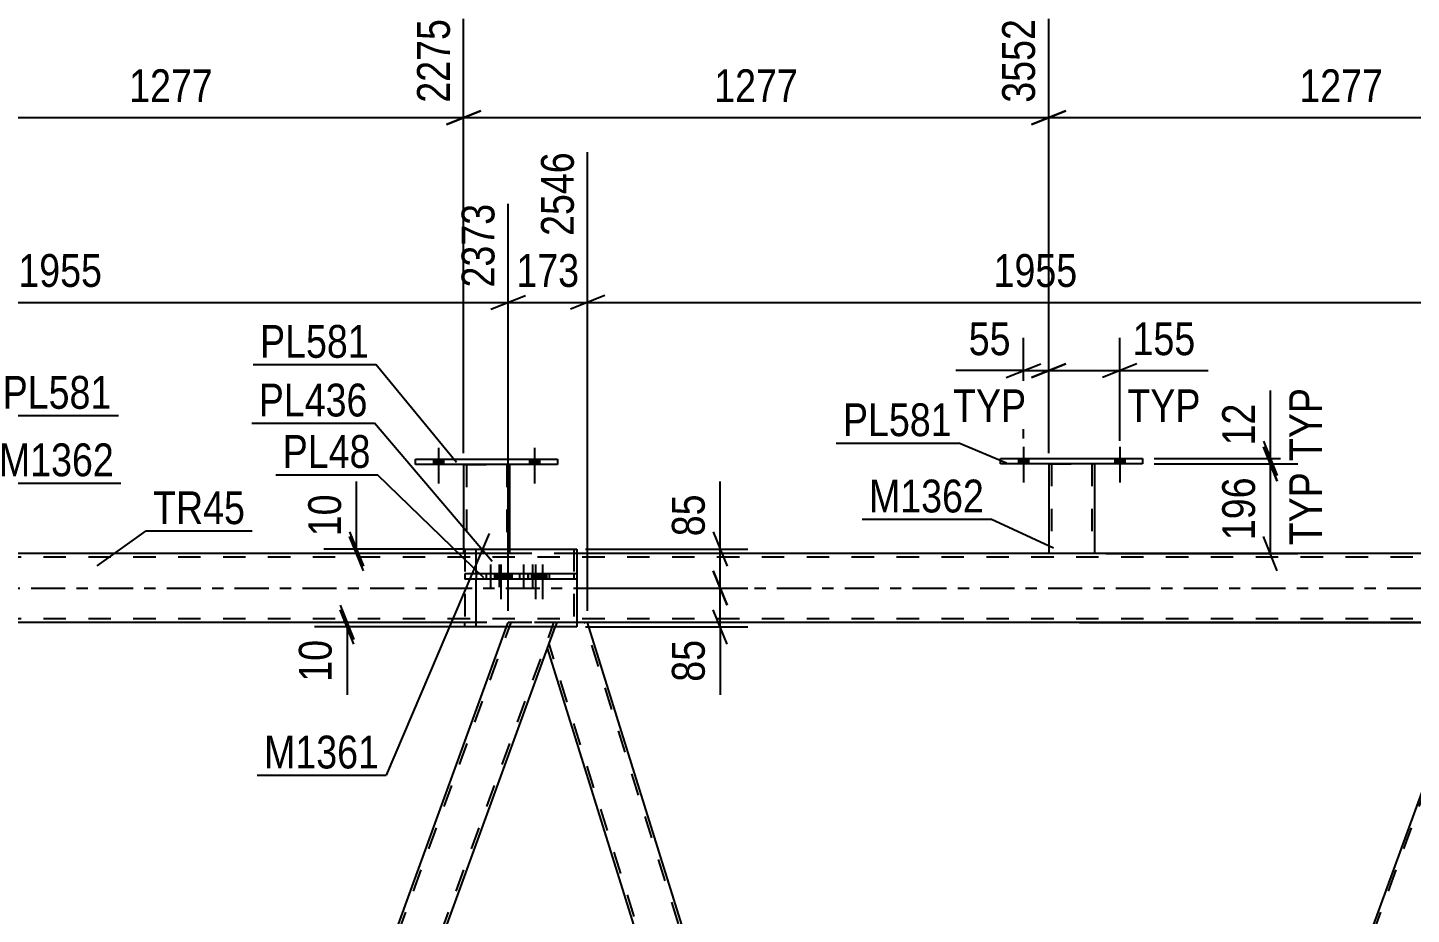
# Model space of a CAD drawing. Header units: millimetres. Extents: x -123 to 718, y -437 to 157.
# Drawn here: x 41.7 to 162.5, y -28.5 to 48.9 of the extents above; entities that cross this region are included whole.
import ezdxf

# ---------------------------------------------------------------- set-up
doc = ezdxf.new("R2010")
doc.units = ezdxf.units.MM
doc.linetypes.add('DXK_LINE_DOT2', pattern=[3.9198, 1.9599, -1.9599])
doc.linetypes.add('DXK_LINE_DOT3', pattern=[5.9187, 2.979, -0.9799, 0.9799, -0.9799])
doc.styles.add('Arial Narrow', font='ARIALN.TTF', dxfattribs={"height": 0.2})

# ---------------------------------------------------------------- blocks, each defined once
blk = doc.blocks.new('Part-232816598-5241 - 5056')
at = {"color": 2, "linetype": 'Continuous'}
for p, q in [((87.11, -5.25), (87.78, -3.4)), ((126.68, -118.75), (90.6, -3)), ((123.57, -122.22), (87.11, -5.25))]:
    blk.add_line(p, q, dxfattribs=at)
at = {"color": 7, "linetype": 'DXK_LINE_DOT2'}
for p, q in [((87.93, -3), (87.78, -3.4)), ((90.6, -3), (87.93, -3)), ((126.54, -119.12), (90.35, -3)), ((123.82, -122.22), (87.25, -4.88))]:
    blk.add_line(p, q, dxfattribs=at)
blk = doc.blocks.new('Part-232816598-5246 - 5056')
at = {"color": 7, "linetype": 'DXK_LINE_DOT2'}
blk.add_line((125.67, -122.22), (169.06, -3), dxfattribs=at)
at = {"color": 2, "linetype": 'Continuous'}
blk.add_line((168.81, -3), (126.68, -118.75), dxfattribs=at)
blk = doc.blocks.new('Part-232816598-5166 - 5056')
at = {"color": 7, "linetype": 'DXK_LINE_DOT2'}
for p, q in [((89.41, 1.24), (79.9, 1.24)), ((79.9, 1.24), (79.9, 0.76)), ((86.05, 1.24), (86.05, 0.76)), ((89.41, 1.24), (89.41, 0.76)), ((89.41, 0.76), (79.9, 0.76))]:
    blk.add_line(p, q, dxfattribs=at)
blk = doc.blocks.new('Part-232816598-5181 - 5056')
at = {"color": 2, "linetype": 'Continuous'}
for p, q in [((80.88, 1.24), (80.88, 0.76)), ((89.66, 1.24), (80.88, 1.24)), ((87.29, 0.76), (87.29, 1.24)), ((89.66, 1.24), (89.66, 0.76)), ((89.66, 0.76), (80.88, 0.76))]:
    blk.add_line(p, q, dxfattribs=at)
blk = doc.blocks.new('Part-232816598-5236 - 5056')
at = {"color": 7, "linetype": 'DXK_LINE_DOT2'}
for p, q in [((40.54, -122.22), (83.93, -3)), ((44.28, -122.22), (87.67, -3)), ((83.53, -3.4), (83.67, -3)), ((87.93, -3), (83.67, -3)), ((87.11, -5.25), (87.93, -3))]:
    blk.add_line(p, q, dxfattribs=at)
at = {"color": 2, "linetype": 'Continuous'}
for p, q in [((42.04, -117.4), (83.53, -3.4)), ((46.29, -117.4), (87.11, -5.25))]:
    blk.add_line(p, q, dxfattribs=at)
blk = doc.blocks.new('Part-232816598-5303 - 5056')
at = {"color": 7, "linetype": 'DXK_LINE_DOT2'}
for p, q in [((79.9, 3.4), (89.41, 3.4)), ((79.9, 3.4), (79.9, -3)), ((89.41, 3.4), (89.41, -3.4)), ((89.41, -3.4), (80.88, -3.4))]:
    blk.add_line(p, q, dxfattribs=at)
at = {"color": 2, "linetype": 'Continuous'}
for p, q in [((79.9, -3.4), (79.9, -3)), ((80.88, -3.4), (79.9, -3.4))]:
    blk.add_line(p, q, dxfattribs=at)
blk = doc.blocks.new('Part-232816598-5318 - 5056')
at = {"color": 2, "linetype": 'Continuous'}
for p, q in [((80.88, 1.24), (80.88, 3.4)), ((80.88, 3.4), (89.66, 3.4)), ((89.66, 3.4), (89.66, -3.4)), ((80.88, -3.4), (80.88, 0.76)), ((89.66, -3.4), (80.88, -3.4))]:
    blk.add_line(p, q, dxfattribs=at)
at = {"color": 7, "linetype": 'DXK_LINE_DOT2'}
blk.add_line((80.88, 1.24), (80.88, 0.76), dxfattribs=at)
blk = doc.blocks.new('Part-232816598-5346 - 5056')
at = {"color": 7, "linetype": 'DXK_LINE_DOT2'}
for p, q in [((276.33, 2.68), (-11.24, 2.68)), ((89.66, 3), (80.88, 3)), ((276.33, -2.68), (-11.24, -2.68)), ((89.66, -3), (80.88, -3))]:
    blk.add_line(p, q, dxfattribs=at)
at = {"color": 2, "linetype": 'Continuous'}
for p, q in [((80.88, 3), (10.51, 3)), ((276.33, 3), (89.66, 3)), ((80.88, -3), (10.51, -3)), ((276.33, -3), (89.66, -3))]:
    blk.add_line(p, q, dxfattribs=at)
at = {"color": 7, "linetype": 'DXK_LINE_DOT3'}
blk.add_line((-11.24, 0), (276.33, 0), dxfattribs=at)
blk = doc.blocks.new('Bolt-232816598-5409 - 5056')
at = {"color": 1, "linetype": 'DXK_LINE_DOT2'}
for p, q in [((81.76, 1.24), (81.76, 0.76)), ((82.12, 2.04), (82.12, -0.96)), ((82.48, 1.24), (82.48, 0.76)), ((82.53, 1.24), (82.53, 0.76)), ((82.89, 2.04), (82.89, -0.96)), ((83.25, 1.24), (83.25, 0.76)), ((84.66, 1.24), (84.66, 0.76)), ((85.02, 2.04), (85.02, -0.96)), ((85.38, 1.24), (85.38, 0.76)), ((85.43, 1.24), (85.43, 0.76)), ((85.79, 2.04), (85.79, -0.96)), ((86.15, 1.24), (86.15, 0.76))]:
    blk.add_line(p, q, dxfattribs=at)
blk = doc.blocks.new('Bolt-232816598-5410 - 5056')
at = {"linetype": 'Continuous'}
for points in [[(83.4, 1.24), (82.68, 1.24), (82.68, 0.76), (83.4, 0.76)], [(84, 1.24), (83.28, 1.24), (83.28, 0.76), (84, 0.76)], [(86.42, 1.24), (85.7, 1.24), (85.7, 0.76), (86.42, 0.76)], [(87.02, 1.24), (86.3, 1.24), (86.3, 0.76), (87.02, 0.76)]]:
    blk.add_hatch(color=1, dxfattribs=at).paths.add_polyline_path(points)
at = {"color": 1, "linetype": 'Continuous'}
for p, q in [((82.68, 1.24), (82.68, 0.76)), ((83.04, 2.04), (83.04, -0.96)), ((83.28, 1.24), (83.28, 0.76)), ((83.4, 1.24), (83.4, 0.76)), ((83.64, 2.04), (83.64, -0.96)), ((84, 1.24), (84, 0.76)), ((85.7, 1.24), (85.7, 0.76)), ((86.06, 2.04), (86.06, -0.96)), ((86.3, 1.24), (86.3, 0.76)), ((86.42, 1.24), (86.42, 0.76)), ((86.66, 2.04), (86.66, -0.96)), ((87.02, 1.24), (87.02, 0.76))]:
    blk.add_line(p, q, dxfattribs=at)
blk = doc.blocks.new('Part-232816598-50210 - 5056')
at = {"color": 2, "linetype": 'Continuous'}
for p, q in [((79.78, 10.77), (79.78, 3)), ((83.78, 10.77), (83.78, 3.4))]:
    blk.add_line(p, q, dxfattribs=at)
at = {"color": 7, "linetype": 'DXK_LINE_DOT2'}
for p, q in [((79.78, 10.77), (83.78, 10.77)), ((79.78, 10.77), (79.78, 10.77)), ((79.78, 10.77), (79.78, 10.77)), ((80.02, 10.77), (80.02, 3)), ((83.54, 10.77), (83.54, 3)), ((83.78, 10.77), (83.78, 10.77)), ((83.78, 10.77), (83.78, 10.77)), ((83.78, 3), (79.78, 3)), ((83.78, 3.4), (83.78, 3))]:
    blk.add_line(p, q, dxfattribs=at)
blk = doc.blocks.new('Part-232816598-50211 - 5056')
at = {"color": 2, "linetype": 'Continuous'}
for p, q in [((75.58, 10.77), (75.58, 11.25)), ((75.58, 11.25), (87.98, 11.25)), ((87.98, 11.25), (87.98, 10.77)), ((87.98, 10.77), (75.58, 10.77))]:
    blk.add_line(p, q, dxfattribs=at)
blk = doc.blocks.new('Part-232816598-50212 - 5056')
at = {"color": 2, "linetype": 'Continuous'}
for p, q in [((130.86, 10.84), (130.86, 3)), ((134.86, 10.84), (134.86, 3))]:
    blk.add_line(p, q, dxfattribs=at)
at = {"color": 7, "linetype": 'DXK_LINE_DOT2'}
for p, q in [((130.86, 10.84), (134.86, 10.84)), ((130.86, 10.84), (130.86, 10.84)), ((130.86, 10.84), (130.86, 10.84)), ((131.1, 10.84), (131.1, 3)), ((134.62, 10.84), (134.62, 3)), ((134.86, 10.84), (134.86, 10.84)), ((134.86, 10.84), (134.86, 10.84)), ((134.86, 3), (130.86, 3))]:
    blk.add_line(p, q, dxfattribs=at)
blk = doc.blocks.new('Part-232816598-50213 - 5056')
at = {"color": 2, "linetype": 'Continuous'}
for p, q in [((126.66, 10.84), (126.66, 11.32)), ((126.66, 11.32), (139.06, 11.32)), ((139.06, 11.32), (139.06, 10.84)), ((139.06, 10.84), (126.66, 10.84))]:
    blk.add_line(p, q, dxfattribs=at)
blk = doc.blocks.new('Bolt-232816598-50236 - 5056')
at = {"linetype": 'Continuous'}
for points in [[(77.14, 10.77), (78.02, 10.77), (78.02, 11.25), (77.14, 11.25)], [(85.54, 10.77), (86.42, 10.77), (86.42, 11.25), (85.54, 11.25)]]:
    blk.add_hatch(color=1, dxfattribs=at).paths.add_polyline_path(points)
at = {"color": 1, "linetype": 'Continuous'}
for p, q in [((77.58, 12.25), (77.58, 9.13)), ((85.98, 12.25), (85.98, 9.13)), ((77.14, 11.25), (77.14, 10.77)), ((78.02, 11.25), (78.02, 10.77)), ((85.54, 11.25), (85.54, 10.77)), ((86.42, 11.25), (86.42, 10.77))]:
    blk.add_line(p, q, dxfattribs=at)
blk = doc.blocks.new('Bolt-232816598-50237 - 5056')
at = {"linetype": 'Continuous'}
for points in [[(77.14, 10.77), (78.02, 10.77), (78.02, 11.25), (77.14, 11.25)], [(85.54, 10.77), (86.42, 10.77), (86.42, 11.25), (85.54, 11.25)]]:
    blk.add_hatch(color=1, dxfattribs=at).paths.add_polyline_path(points)
at = {"color": 1, "linetype": 'Continuous'}
for p, q in [((77.58, 12.25), (77.58, 9.13)), ((85.98, 12.25), (85.98, 9.13)), ((77.14, 11.25), (77.14, 10.77)), ((78.02, 11.25), (78.02, 10.77)), ((85.54, 11.25), (85.54, 10.77)), ((86.42, 11.25), (86.42, 10.77))]:
    blk.add_line(p, q, dxfattribs=at)
blk = doc.blocks.new('Bolt-232816598-50238 - 5056')
at = {"linetype": 'Continuous'}
for points in [[(128.22, 10.84), (129.1, 10.84), (129.1, 11.32), (128.22, 11.32)], [(136.62, 10.84), (137.5, 10.84), (137.5, 11.32), (136.62, 11.32)]]:
    blk.add_hatch(color=1, dxfattribs=at).paths.add_polyline_path(points)
at = {"color": 1, "linetype": 'Continuous'}
for p, q in [((128.66, 12.32), (128.66, 9.2)), ((137.06, 12.32), (137.06, 9.2)), ((128.22, 11.32), (128.22, 10.84)), ((129.1, 11.32), (129.1, 10.84)), ((136.62, 11.32), (136.62, 10.84)), ((137.5, 11.32), (137.5, 10.84))]:
    blk.add_line(p, q, dxfattribs=at)
blk = doc.blocks.new('Bolt-232816598-50239 - 5056')
at = {"linetype": 'Continuous'}
for points in [[(128.22, 10.84), (129.1, 10.84), (129.1, 11.32), (128.22, 11.32)], [(136.62, 10.84), (137.5, 10.84), (137.5, 11.32), (136.62, 11.32)]]:
    blk.add_hatch(color=1, dxfattribs=at).paths.add_polyline_path(points)
at = {"color": 1, "linetype": 'Continuous'}
for p, q in [((128.66, 12.32), (128.66, 9.2)), ((137.06, 12.32), (137.06, 9.2)), ((128.22, 11.32), (128.22, 10.84)), ((129.1, 11.32), (129.1, 10.84)), ((136.62, 11.32), (136.62, 10.84)), ((137.5, 11.32), (137.5, 10.84))]:
    blk.add_line(p, q, dxfattribs=at)
blk = doc.blocks.new('StraightDimension-232816598-67229 - 5056')
at = {"color": 7, "linetype": 'Continuous'}
for p, q in [((128.66, 13.04), (128.66, 21.83)), ((130.86, 11.84), (130.86, 21.83)), ((127.16, 18.38), (130.16, 19.58)), ((132.36, 19.58), (129.36, 18.38)), ((128.66, 18.98), (122.75, 18.98)), ((128.66, 18.98), (122.75, 18.98)), ((128.66, 18.98), (130.86, 18.98))]:
    blk.add_line(p, q, dxfattribs=at)
at = {"color": 0}
blk.add_wipeout([(128.13, 19.73), (128.13, 23.93), (123.28, 23.93), (123.28, 19.73)], dxfattribs=at)
at = {"color": 0, "linetype": 'Continuous'}
blk.add_wipeout([(129.5, 13.88), (129.5, 18.08), (121.91, 18.08), (121.91, 13.88)], dxfattribs=at)
at = {"color": 3, "style": 'Arial Narrow'}
blk.add_text('55', height=2.863, dxfattribs=at).set_placement((123.88, 20.33))
at = {"color": 3, "linetype": 'Continuous', "style": 'Arial Narrow'}
blk.add_text('TYP', height=2.863, dxfattribs=at).set_placement((122.51, 14.48))
blk = doc.blocks.new('StraightDimension-232816598-30577 - 5056')
at = {"color": 7, "linetype": 'Continuous'}
for p, q in [((5.46, -2), (5.46, 36.22)), ((83.67, -2), (83.67, 33.55)), ((6.96, 25.54), (3.96, 24.34)), ((82.17, 24.34), (85.17, 25.54)), ((5.46, 24.94), (83.67, 24.94))]:
    blk.add_line(p, q, dxfattribs=at)
at = {"color": 0}
blk.add_wipeout([(48.82, 25.69), (48.82, 29.89), (40.31, 29.89), (40.31, 25.69)], dxfattribs=at)
at = {"color": 3, "style": 'Arial Narrow'}
blk.add_text('1955', height=2.863, dxfattribs=at).set_placement((40.91, 26.29))
at = {"color": 0, "linetype": 'Continuous'}
blk.add_wipeout([(83.07, 34.15), (78.87, 34.15), (78.87, 25.64), (83.07, 25.64)], dxfattribs=at)
at = {"color": 3, "linetype": 'Continuous', "style": 'Arial Narrow'}
blk.add_text('2373', height=2.863, rotation=90.0002, dxfattribs=at).set_placement((82.47, 26.24))
blk = doc.blocks.new('StraightDimension-232816598-6543 - 5056')
at = {"color": 7, "linetype": 'Continuous'}
for p, q in [((69.01, -1.5), (70.21, -4.5)), ((70.21, -4.9), (69.01, -1.9)), ((79.88, -3), (66.76, -3)), ((79.88, -3.4), (66.76, -3.4)), ((69.61, -3.4), (69.61, -3)), ((69.61, -3.4), (69.61, -9.31)), ((69.61, -3.4), (69.61, -9.31))]:
    blk.add_line(p, q, dxfattribs=at)
at = {"color": 0}
blk.add_wipeout([(68.86, -3.93), (64.66, -3.93), (64.66, -8.78), (68.86, -8.78)], dxfattribs=at)
at = {"color": 3, "style": 'Arial Narrow'}
blk.add_text('10', height=2.863, rotation=90.0002, dxfattribs=at).set_placement((68.26, -8.18))
blk = doc.blocks.new('StraightDimension-232816598-67228 - 5056')
at = {"color": 7, "linetype": 'Continuous'}
for p, q in [((130.86, 11.84), (130.86, 21.83)), ((137.06, 12.85), (137.06, 21.83)), ((129.36, 18.38), (132.36, 19.58)), ((138.56, 19.58), (135.56, 18.38)), ((130.86, 18.98), (137.06, 18.98)), ((137.06, 18.98), (144.79, 18.98)), ((137.06, 18.98), (144.79, 18.98))]:
    blk.add_line(p, q, dxfattribs=at)
at = {"color": 0}
blk.add_wipeout([(144.27, 19.73), (144.27, 23.93), (137.58, 23.93), (137.58, 19.73)], dxfattribs=at)
at = {"color": 0, "linetype": 'Continuous'}
blk.add_wipeout([(144.72, 13.88), (144.72, 18.08), (137.13, 18.08), (137.13, 13.88)], dxfattribs=at)
at = {"color": 3, "style": 'Arial Narrow'}
blk.add_text('155', height=2.863, dxfattribs=at).set_placement((138.18, 20.33))
at = {"color": 3, "linetype": 'Continuous', "style": 'Arial Narrow'}
blk.add_text('TYP', height=2.863, dxfattribs=at).set_placement((137.73, 14.48))
blk = doc.blocks.new('StraightDimension-232816598-67246 - 5056')
at = {"color": 7, "linetype": 'Continuous'}
for p, q in [((150.22, 11.32), (150.22, 17.23)), ((150.22, 11.32), (150.22, 17.23)), ((149.62, 12.82), (150.82, 9.82)), ((150.82, 9.34), (149.62, 12.34)), ((140.06, 11.32), (152.62, 11.32)), ((150.22, 10.84), (150.22, 11.32)), ((140.06, 10.84), (152.62, 10.84))]:
    blk.add_line(p, q, dxfattribs=at)
at = {"color": 0, "linetype": 'Continuous'}
blk.add_wipeout([(155.32, 18.07), (151.12, 18.07), (151.12, 10.48), (155.32, 10.48)], dxfattribs=at)
at = {"color": 0}
blk.add_wipeout([(149.47, 16.7), (145.27, 16.7), (145.27, 11.85), (149.47, 11.85)], dxfattribs=at)
at = {"color": 3, "linetype": 'Continuous', "style": 'Arial Narrow'}
blk.add_text('TYP', height=2.863, rotation=90.0002, dxfattribs=at).set_placement((154.72, 11.08))
at = {"color": 3, "style": 'Arial Narrow'}
blk.add_text('12', height=2.863, rotation=90.0002, dxfattribs=at).set_placement((148.87, 12.45))
blk = doc.blocks.new('StraightDimension-232816598-30575 - 5056')
at = {"color": 7, "linetype": 'Continuous'}
for p, q in [((90.6, -2), (90.6, 38.05)), ((168.81, -2), (168.81, 33.55)), ((92.1, 25.54), (89.1, 24.34)), ((167.31, 24.34), (170.31, 25.54)), ((90.6, 24.94), (168.81, 24.94))]:
    blk.add_line(p, q, dxfattribs=at)
at = {"color": 0}
blk.add_wipeout([(133.96, 25.69), (133.96, 29.89), (125.45, 29.89), (125.45, 25.69)], dxfattribs=at)
at = {"color": 3, "style": 'Arial Narrow'}
blk.add_text('1955', height=2.863, dxfattribs=at).set_placement((126.05, 26.29))
at = {"color": 0, "linetype": 'Continuous'}
blk.add_wipeout([(168.21, 34.15), (164.01, 34.15), (164.01, 25.64), (168.21, 25.64)], dxfattribs=at)
at = {"color": 3, "linetype": 'Continuous', "style": 'Arial Narrow'}
blk.add_text('4501', height=2.863, rotation=90.0002, dxfattribs=at).set_placement((167.61, 26.24))
blk = doc.blocks.new('StraightDimension-232816598-6557 - 5056')
at = {"color": 7, "linetype": 'Continuous'}
for p, q in [((70.43, 3.4), (70.43, 9.31)), ((70.43, 3.4), (70.43, 9.31)), ((69.83, 4.9), (71.03, 1.9)), ((71.03, 1.5), (69.83, 4.5)), ((79.88, 3.4), (67.58, 3.4)), ((79.88, 3), (67.58, 3)), ((70.43, 3), (70.43, 3.4))]:
    blk.add_line(p, q, dxfattribs=at)
at = {"color": 0}
blk.add_wipeout([(69.68, 8.78), (65.48, 8.78), (65.48, 3.92), (69.68, 3.92)], dxfattribs=at)
at = {"color": 3, "style": 'Arial Narrow'}
blk.add_text('10', height=2.863, rotation=90.0002, dxfattribs=at).set_placement((69.08, 4.52))
blk = doc.blocks.new('StraightDimension-232816598-67247 - 5056')
at = {"color": 7, "linetype": 'Continuous'}
for p, q in [((149.62, 12.34), (150.82, 9.34)), ((140.06, 10.84), (152.62, 10.84)), ((150.22, 3), (150.22, 10.84)), ((150.82, 1.5), (149.62, 4.5)), ((135.86, 3), (152.62, 3))]:
    blk.add_line(p, q, dxfattribs=at)
at = {"color": 0}
blk.add_wipeout([(149.47, 10.26), (145.27, 10.26), (145.27, 3.58), (149.47, 3.58)], dxfattribs=at)
at = {"color": 0, "linetype": 'Continuous'}
blk.add_wipeout([(155.32, 10.71), (151.12, 10.71), (151.12, 3.13), (155.32, 3.13)], dxfattribs=at)
at = {"color": 3, "linetype": 'Continuous', "style": 'Arial Narrow'}
blk.add_text('TYP', height=2.863, rotation=90.0002, dxfattribs=at).set_placement((154.72, 3.73))
at = {"color": 3, "style": 'Arial Narrow'}
blk.add_text('196', height=2.863, rotation=90.0002, dxfattribs=at).set_placement((148.87, 4.18))
blk = doc.blocks.new('StraightDimension-232816598-65731 - 5056')
at = {"color": 7, "linetype": 'Continuous'}
for p, q in [((79.78, 11.77), (79.78, 49.68)), ((28.7, 11.84), (28.7, 47.86)), ((30.2, 41.67), (27.2, 40.47)), ((28.7, 41.07), (79.78, 41.07)), ((78.28, 40.47), (81.28, 41.67))]:
    blk.add_line(p, q, dxfattribs=at)
at = {"color": 0}
blk.add_wipeout([(58.49, 41.82), (58.49, 46.02), (49.98, 46.02), (49.98, 41.82)], dxfattribs=at)
at = {"color": 3, "style": 'Arial Narrow'}
blk.add_text('1277', height=2.863, dxfattribs=at).set_placement((50.58, 42.42))
at = {"color": 0, "linetype": 'Continuous'}
blk.add_wipeout([(79.18, 50.28), (74.98, 50.28), (74.98, 41.77), (79.18, 41.77)], dxfattribs=at)
at = {"color": 3, "linetype": 'Continuous', "style": 'Arial Narrow'}
blk.add_text('2275', height=2.863, rotation=90.0002, dxfattribs=at).set_placement((78.58, 42.37))
blk = doc.blocks.new('StraightDimension-232816598-6571 - 5056')
at = {"color": 7, "linetype": 'Continuous'}
for p, q in [((101.58, 1.5), (102.78, -1.5)), ((90.41, 0), (104.58, 0)), ((102.18, -3.4), (102.18, 0)), ((102.78, -4.9), (101.58, -1.9)), ((90.41, -3.4), (104.58, -3.4)), ((102.18, -3.4), (102.18, -9.31)), ((102.18, -3.4), (102.18, -9.31))]:
    blk.add_line(p, q, dxfattribs=at)
at = {"color": 0}
blk.add_wipeout([(101.43, -3.93), (97.23, -3.93), (97.23, -8.78), (101.43, -8.78)], dxfattribs=at)
at = {"color": 3, "style": 'Arial Narrow'}
blk.add_text('85', height=2.863, rotation=90.0002, dxfattribs=at).set_placement((100.83, -8.18))
blk = doc.blocks.new('StraightDimension-232816598-6579 - 5056')
at = {"color": 7, "linetype": 'Continuous'}
for p, q in [((102.18, 3.4), (102.18, 9.31)), ((102.18, 3.4), (102.18, 9.31)), ((101.58, 4.9), (102.78, 1.9)), ((90.41, 3.4), (104.58, 3.4)), ((102.18, 0), (102.18, 3.4)), ((102.78, -1.5), (101.58, 1.5)), ((90.41, 0), (104.58, 0))]:
    blk.add_line(p, q, dxfattribs=at)
at = {"color": 0}
blk.add_wipeout([(101.43, 8.78), (97.23, 8.78), (97.23, 3.92), (101.43, 3.92)], dxfattribs=at)
at = {"color": 3, "style": 'Arial Narrow'}
blk.add_text('85', height=2.863, rotation=90.0002, dxfattribs=at).set_placement((100.83, 4.52))
blk = doc.blocks.new('StraightDimension-232816598-13006 - 5056')
at = {"color": 7, "linetype": 'Continuous'}
for p, q in [((270.26, -1.5), (271.46, -4.5)), ((271.46, -4.9), (270.26, -1.9)), ((133.54, -3), (273.26, -3)), ((275.33, -3.4), (268.01, -3.4)), ((270.86, -3.4), (270.86, -3)), ((270.86, -3.4), (270.86, -9.31)), ((270.86, -3.4), (270.86, -9.31))]:
    blk.add_line(p, q, dxfattribs=at)
at = {"color": 0}
blk.add_wipeout([(270.11, -3.93), (265.91, -3.93), (265.91, -8.78), (270.11, -8.78)], dxfattribs=at)
at = {"color": 3, "style": 'Arial Narrow'}
blk.add_text('10', height=2.863, rotation=90.0002, dxfattribs=at).set_placement((269.51, -8.18))
blk = doc.blocks.new('StraightDimension-232816598-30576 - 5056')
at = {"color": 7, "linetype": 'Continuous'}
for p, q in [((90.6, -2), (90.6, 38.05)), ((83.67, -2), (83.67, 33.55)), ((82.17, 24.34), (85.17, 25.54)), ((92.1, 25.54), (89.1, 24.34)), ((83.67, 24.94), (90.6, 24.94))]:
    blk.add_line(p, q, dxfattribs=at)
at = {"color": 0}
blk.add_wipeout([(90.48, 25.69), (90.48, 29.89), (83.79, 29.89), (83.79, 25.69)], dxfattribs=at)
at = {"color": 3, "style": 'Arial Narrow'}
blk.add_text('173', height=2.863, dxfattribs=at).set_placement((84.39, 26.29))
at = {"color": 0, "linetype": 'Continuous'}
blk.add_wipeout([(90, 38.65), (85.8, 38.65), (85.8, 30.14), (90, 30.14)], dxfattribs=at)
at = {"color": 3, "linetype": 'Continuous', "style": 'Arial Narrow'}
blk.add_text('2546', height=2.863, rotation=90.0002, dxfattribs=at).set_placement((89.4, 30.74))
blk = doc.blocks.new('StraightDimension-232816598-65729 - 5056')
at = {"color": 7, "linetype": 'Continuous'}
for p, q in [((130.86, 11.77), (130.86, 49.68)), ((181.94, 11.77), (181.94, 49.68)), ((132.36, 41.67), (129.36, 40.47)), ((130.86, 41.07), (181.94, 41.07)), ((180.44, 40.47), (183.44, 41.67))]:
    blk.add_line(p, q, dxfattribs=at)
at = {"color": 0}
blk.add_wipeout([(160.65, 41.82), (160.65, 46.02), (152.14, 46.02), (152.14, 41.82)], dxfattribs=at)
at = {"color": 3, "style": 'Arial Narrow'}
blk.add_text('1277', height=2.863, dxfattribs=at).set_placement((152.74, 42.42))
at = {"color": 0, "linetype": 'Continuous'}
blk.add_wipeout([(181.34, 50.28), (177.14, 50.28), (177.14, 41.77), (181.34, 41.77)], dxfattribs=at)
at = {"color": 3, "linetype": 'Continuous', "style": 'Arial Narrow'}
blk.add_text('4829', height=2.863, rotation=90.0002, dxfattribs=at).set_placement((180.74, 42.37))
blk = doc.blocks.new('StraightDimension-232816598-65730 - 5056')
at = {"color": 7, "linetype": 'Continuous'}
for p, q in [((79.78, 11.77), (79.78, 49.68)), ((130.86, 11.77), (130.86, 49.68)), ((81.28, 41.67), (78.28, 40.47)), ((79.78, 41.07), (130.86, 41.07)), ((129.36, 40.47), (132.36, 41.67))]:
    blk.add_line(p, q, dxfattribs=at)
at = {"color": 0}
blk.add_wipeout([(109.57, 41.82), (109.57, 46.02), (101.06, 46.02), (101.06, 41.82)], dxfattribs=at)
at = {"color": 3, "style": 'Arial Narrow'}
blk.add_text('1277', height=2.863, dxfattribs=at).set_placement((101.66, 42.42))
at = {"color": 0, "linetype": 'Continuous'}
blk.add_wipeout([(130.26, 50.28), (126.06, 50.28), (126.06, 41.77), (130.26, 41.77)], dxfattribs=at)
at = {"color": 3, "linetype": 'Continuous', "style": 'Arial Narrow'}
blk.add_text('3552', height=2.863, rotation=90.0002, dxfattribs=at).set_placement((129.66, 42.37))
blk = doc.blocks.new('Mark-232816598-5177 - 5056')
at = {"color": 0}
blk.add_wipeout([(71.66, 10.49), (71.66, 13.49), (63.99, 13.49), (63.99, 10.49)], dxfattribs=at)
blk.add_wipeout([(71.66, 10.49), (71.66, 13.49), (63.99, 13.49), (63.99, 10.49)], dxfattribs=at)
at = {"color": 30, "linetype": 'Continuous'}
for p in [(63.39, 9.89), (81.54, 0.89)]:
    blk.add_line(p, (72.26, 9.89), dxfattribs=at)
at = {"color": 3, "style": 'Arial Narrow'}
blk.add_text('PL48', height=2.863, dxfattribs=at).set_placement((63.99, 10.49))
blk = doc.blocks.new('Mark-232816598-5314 - 5056')
at = {"color": 0}
blk.add_wipeout([(71.4, 14.98), (71.4, 17.98), (61.9, 17.98), (61.9, 14.98)], dxfattribs=at)
blk.add_wipeout([(71.4, 14.98), (71.4, 17.98), (61.9, 17.98), (61.9, 14.98)], dxfattribs=at)
at = {"color": 30, "linetype": 'Continuous'}
for p in [(61.3, 14.38), (82.28, 2.31)]:
    blk.add_line(p, (72, 14.38), dxfattribs=at)
at = {"color": 3, "style": 'Arial Narrow'}
blk.add_text('PL436', height=2.863, dxfattribs=at).set_placement((61.9, 14.98))
blk = doc.blocks.new('Mark-232816598-5342 - 5056')
at = {"color": 0}
blk.add_wipeout([(60.71, 5.58), (60.71, 8.58), (52.67, 8.58), (52.67, 5.58)], dxfattribs=at)
blk.add_wipeout([(60.71, 5.58), (60.71, 8.58), (52.67, 8.58), (52.67, 5.58)], dxfattribs=at)
at = {"color": 30, "linetype": 'Continuous'}
for p, q in [((47.78, 1.93), (52.07, 4.98)), ((52.07, 4.98), (61.31, 4.98))]:
    blk.add_line(p, q, dxfattribs=at)
at = {"color": 3, "style": 'Arial Narrow'}
blk.add_text('TR45', height=2.863, dxfattribs=at).set_placement((52.67, 5.58))
blk = doc.blocks.new('Mark-232816598-66044 - 5056')
at = {"color": 0}
blk.add_wipeout([(49.05, 15.65), (49.05, 18.65), (39.54, 18.65), (39.54, 15.65)], dxfattribs=at)
blk.add_wipeout([(49.05, 15.65), (49.05, 18.65), (39.54, 18.65), (39.54, 15.65)], dxfattribs=at)
at = {"color": 30, "linetype": 'Continuous'}
for p, q in [((35.72, 11.07), (38.94, 15.05)), ((38.94, 15.05), (49.65, 15.05))]:
    blk.add_line(p, q, dxfattribs=at)
at = {"color": 3, "style": 'Arial Narrow'}
blk.add_text('PL581', height=2.863, dxfattribs=at).set_placement((39.54, 15.65))
blk = doc.blocks.new('Mark-232816598-65981 - 5056')
at = {"color": 0}
blk.add_wipeout([(125.22, 6.6), (125.22, 9.6), (115.17, 9.6), (115.17, 6.6)], dxfattribs=at)
blk.add_wipeout([(125.22, 6.6), (125.22, 9.6), (115.17, 9.6), (115.17, 6.6)], dxfattribs=at)
at = {"color": 30, "linetype": 'Continuous'}
for p in [(114.57, 6), (131.28, 3.47)]:
    blk.add_line(p, (125.82, 6), dxfattribs=at)
at = {"color": 3, "style": 'Arial Narrow'}
blk.add_text('M1362', height=2.863, dxfattribs=at).set_placement((115.17, 6.6))
blk = doc.blocks.new('Mark-232816598-65975 - 5056')
at = {"color": 0}
blk.add_wipeout([(72.42, -15.75), (72.42, -12.75), (62.36, -12.75), (62.36, -15.75)], dxfattribs=at)
blk.add_wipeout([(72.42, -15.75), (72.42, -12.75), (62.36, -12.75), (62.36, -15.75)], dxfattribs=at)
at = {"color": 30, "linetype": 'Continuous'}
for p in [(82.01, 4.77), (61.76, -16.35)]:
    blk.add_line(p, (73.02, -16.35), dxfattribs=at)
at = {"color": 3, "style": 'Arial Narrow'}
blk.add_text('M1361', height=2.863, dxfattribs=at).set_placement((62.36, -15.75))
blk = doc.blocks.new('Mark-232816598-65978 - 5056')
at = {"color": 0}
blk.add_wipeout([(71.51, 20.1), (71.51, 23.1), (62.01, 23.1), (62.01, 20.1)], dxfattribs=at)
blk.add_wipeout([(71.51, 20.1), (71.51, 23.1), (62.01, 23.1), (62.01, 20.1)], dxfattribs=at)
at = {"color": 30, "linetype": 'Continuous'}
for p in [(61.41, 19.5), (79.17, 10.96)]:
    blk.add_line(p, (72.11, 19.5), dxfattribs=at)
at = {"color": 3, "style": 'Arial Narrow'}
blk.add_text('PL581', height=2.863, dxfattribs=at).set_placement((62.01, 20.1))
blk = doc.blocks.new('Mark-232816598-65984 - 5056')
at = {"color": 0}
blk.add_wipeout([(122.4, 13.26), (122.4, 16.26), (112.9, 16.26), (112.9, 13.26)], dxfattribs=at)
blk.add_wipeout([(122.4, 13.26), (122.4, 16.26), (112.9, 16.26), (112.9, 13.26)], dxfattribs=at)
at = {"color": 30, "linetype": 'Continuous'}
for p in [(112.3, 12.66), (127.19, 10.89)]:
    blk.add_line(p, (123, 12.66), dxfattribs=at)
at = {"color": 3, "style": 'Arial Narrow'}
blk.add_text('PL581', height=2.863, dxfattribs=at).set_placement((112.9, 13.26))
blk = doc.blocks.new('Mark-232816598-66041 - 5056')
at = {"color": 0}
blk.add_wipeout([(49.26, 9.76), (49.26, 12.76), (39.21, 12.76), (39.21, 9.76)], dxfattribs=at)
blk.add_wipeout([(49.26, 9.76), (49.26, 12.76), (39.21, 12.76), (39.21, 9.76)], dxfattribs=at)
at = {"color": 30, "linetype": 'Continuous'}
for p, q in [((31.56, 3.07), (38.61, 9.16)), ((38.61, 9.16), (49.86, 9.16))]:
    blk.add_line(p, q, dxfattribs=at)
at = {"color": 3, "style": 'Arial Narrow'}
blk.add_text('M1362', height=2.863, dxfattribs=at).set_placement((39.21, 9.76))

msp = doc.modelspace()

# ---------------------------------------------------------------- block references
for name in ['Bolt-232816598-50236 - 5056', 'Bolt-232816598-50237 - 5056', 'Bolt-232816598-50238 - 5056', 'Bolt-232816598-50239 - 5056', 'Part-232816598-50211 - 5056', 'Part-232816598-50213 - 5056', 'Part-232816598-50210 - 5056', 'Part-232816598-50212 - 5056', 'Part-232816598-5346 - 5056', 'Part-232816598-5303 - 5056', 'Part-232816598-5318 - 5056', 'Part-232816598-5166 - 5056', 'Part-232816598-5181 - 5056', 'Bolt-232816598-5409 - 5056', 'Bolt-232816598-5410 - 5056', 'Part-232816598-5236 - 5056', 'Part-232816598-5241 - 5056', 'Part-232816598-5246 - 5056']:
    msp.add_blockref(name, (0, 0))

# ---------------------------------------------------------------- next in the draw order: block references
for name in ['StraightDimension-232816598-30577 - 5056', 'StraightDimension-232816598-67229 - 5056']:
    msp.add_blockref(name, (0, 0))

# ---------------------------------------------------------------- next in the draw order: block references
for name in ['StraightDimension-232816598-65731 - 5056', 'StraightDimension-232816598-67228 - 5056', 'StraightDimension-232816598-6557 - 5056', 'StraightDimension-232816598-6543 - 5056']:
    msp.add_blockref(name, (0, 0))

# ---------------------------------------------------------------- next in the draw order: block references
for name in ['Mark-232816598-66044 - 5056', 'StraightDimension-232816598-67246 - 5056']:
    msp.add_blockref(name, (0, 0))

# ---------------------------------------------------------------- next in the draw order: block references
msp.add_blockref('StraightDimension-232816598-30575 - 5056', (0, 0))

# ---------------------------------------------------------------- next in the draw order: block references
for name in ['StraightDimension-232816598-67247 - 5056', 'Mark-232816598-65981 - 5056', 'StraightDimension-232816598-6571 - 5056', 'StraightDimension-232816598-13006 - 5056']:
    msp.add_blockref(name, (0, 0))

# ---------------------------------------------------------------- next in the draw order: block references
for name in ['StraightDimension-232816598-65729 - 5056', 'StraightDimension-232816598-6579 - 5056']:
    msp.add_blockref(name, (0, 0))

# ---------------------------------------------------------------- next in the draw order: block references
msp.add_blockref('StraightDimension-232816598-30576 - 5056', (0, 0))

# ---------------------------------------------------------------- next in the draw order: block references
msp.add_blockref('StraightDimension-232816598-65730 - 5056', (0, 0))

# ---------------------------------------------------------------- next in the draw order: block references
for name in ['Mark-232816598-65984 - 5056', 'Mark-232816598-5177 - 5056']:
    msp.add_blockref(name, (0, 0))

# ---------------------------------------------------------------- next in the draw order: block references
msp.add_blockref('Mark-232816598-5314 - 5056', (0, 0))

# ---------------------------------------------------------------- next in the draw order: block references
for name in ['Mark-232816598-65978 - 5056', 'Mark-232816598-5342 - 5056']:
    msp.add_blockref(name, (0, 0))

# ---------------------------------------------------------------- next in the draw order: block references
for name in ['Mark-232816598-66041 - 5056', 'Mark-232816598-65975 - 5056']:
    msp.add_blockref(name, (0, 0))

doc.saveas('drawing.dxf')
